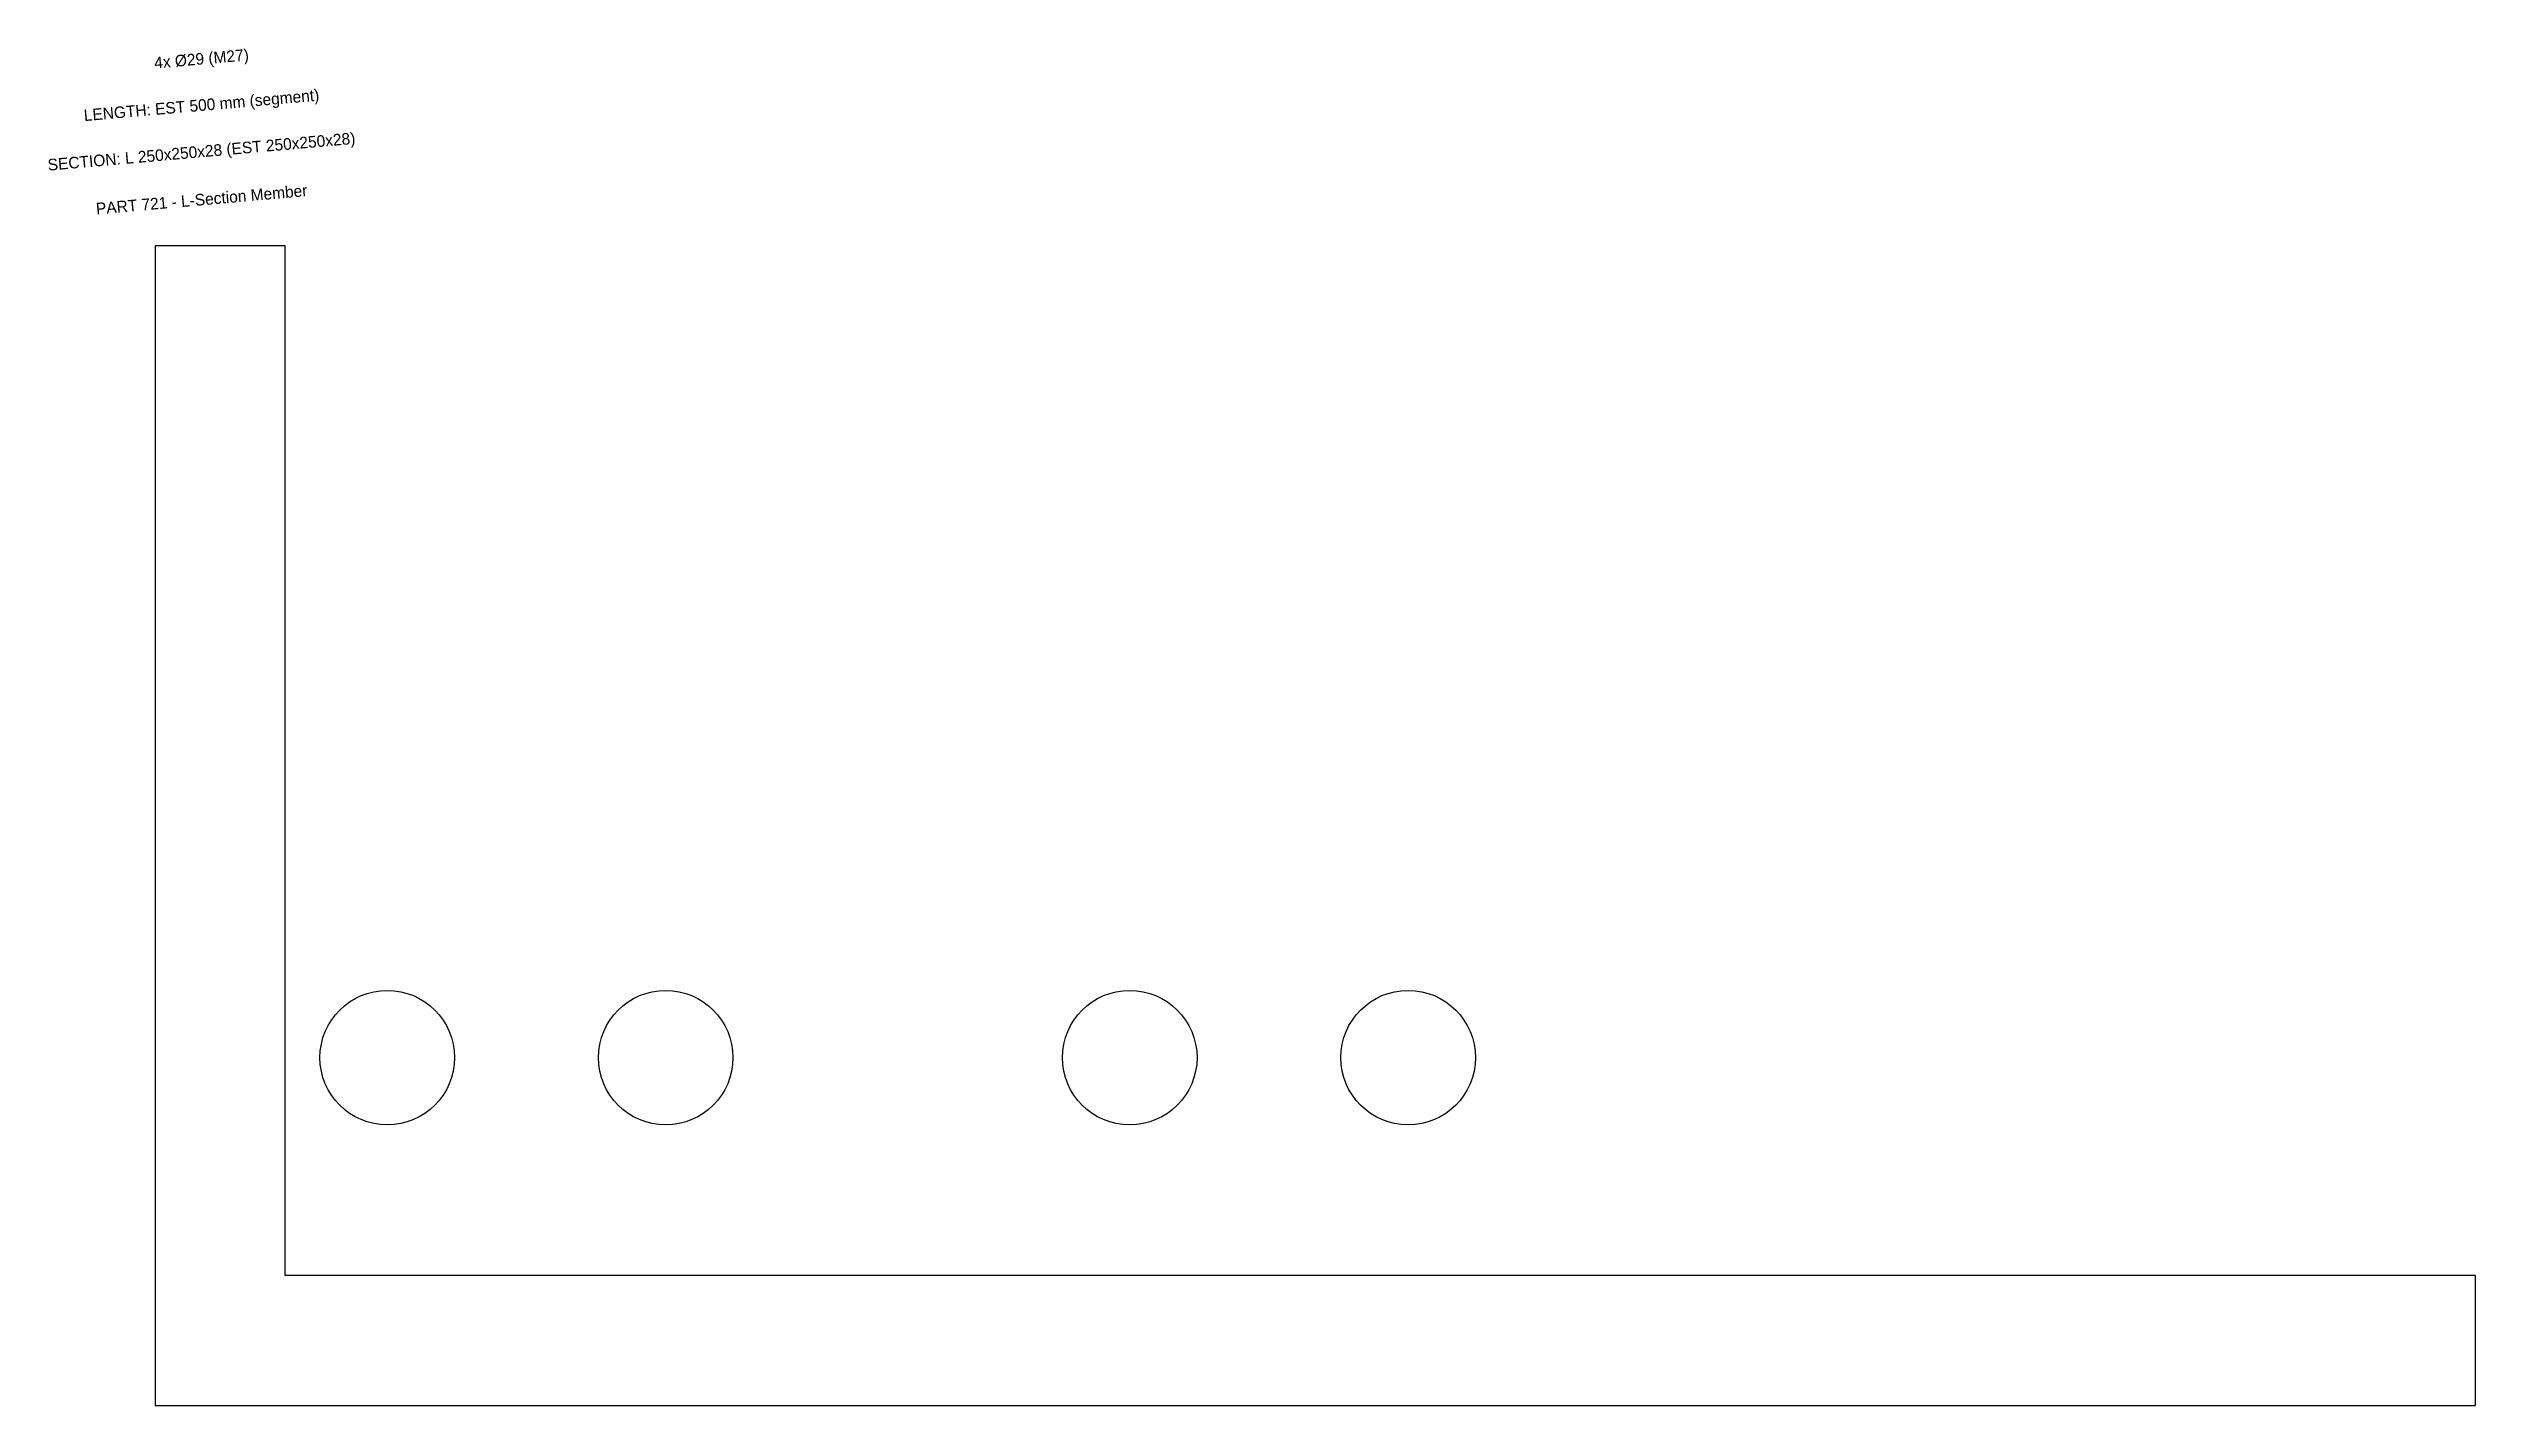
# Model space of a CAD drawing. Header units: millimetres. Extents: x -23 to 500, y 0 to 293.
import ezdxf

# ---------------------------------------------------------------- set-up
doc = ezdxf.new("R2010")
doc.units = ezdxf.units.MM
doc.layers.add('ANNOTATION', color=7, linetype='Continuous')
doc.layers.add('GEOMETRY', color=1, linetype='Continuous')

msp = doc.modelspace()

# ---------------------------------------------------------------- linework, layer by layer
at = {"layer": 'GEOMETRY'}
msp.add_lwpolyline([(0, 0), (500, 0), (500, 28), (28, 28), (28, 250), (0, 250), (0, 0)], dxfattribs=at)
for centre in [(50, 75), (110, 75), (210, 75), (270, 75)]:
    msp.add_circle(centre, 14.5, dxfattribs=at)

# ---------------------------------------------------------------- texts
at = {"layer": 'ANNOTATION', "char_height": 2.5, "attachment_point": 5, "rotation": 5}
for s, insert in [('4x Ø29 (M27)', (10, 290)), ('LENGTH: EST 500 mm (segment)', (10, 280)), ('SECTION: L 250x250x28 (EST 250x250x28)', (10, 270)), ('PART 721 - L-Section Member', (10, 260))]:
    msp.add_mtext(s, dxfattribs=dict(at, insert=insert))

doc.saveas('drawing.dxf')
